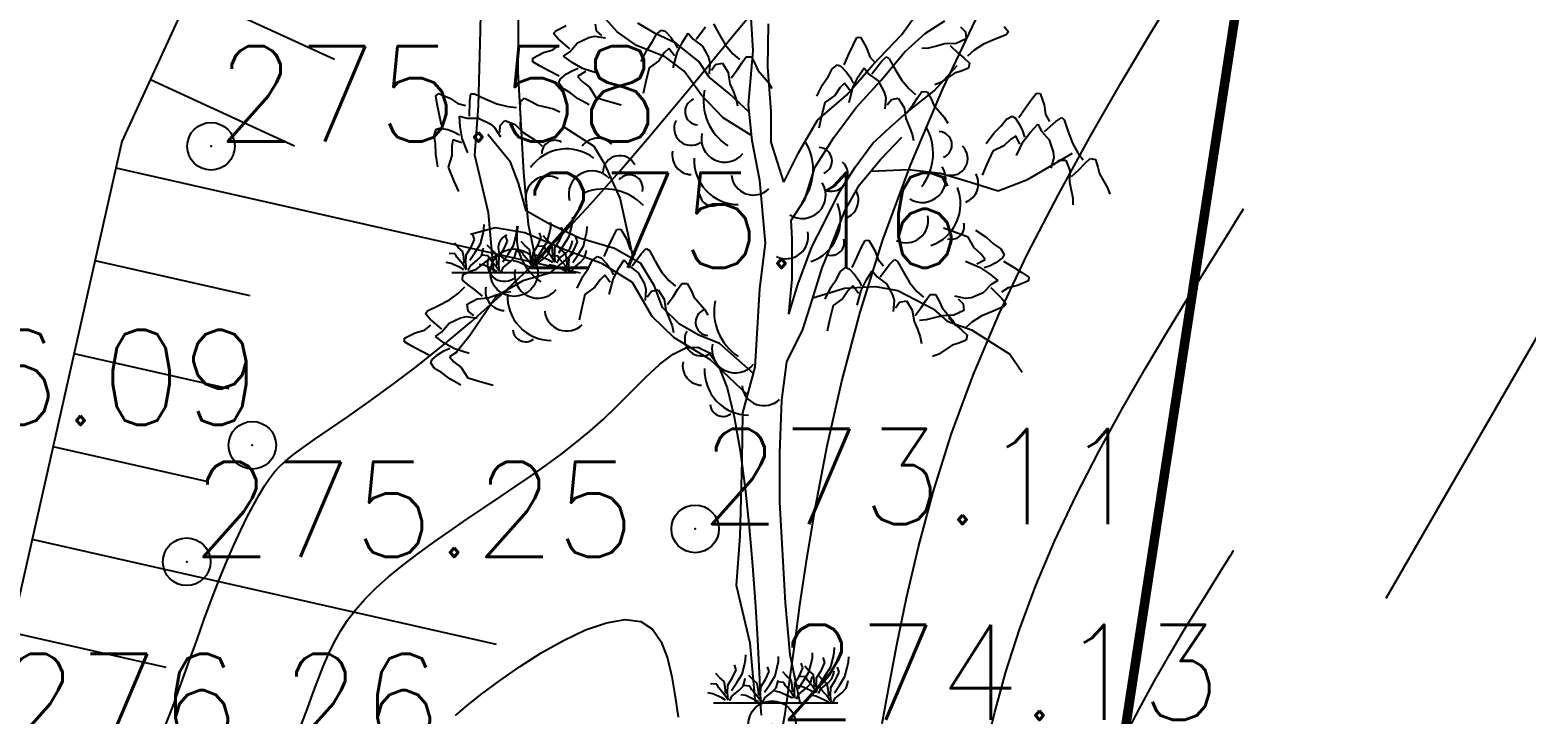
# Model space of a CAD drawing. Header units: millimetres. Extents: x 524954 to 526204, y 9523489 to 9524010.
# Drawn here: x 525322.58 to 525338.3, y 9523772.75 to 9523779.94 of the extents above; entities that cross this region are included whole.
import ezdxf

# ---------------------------------------------------------------- set-up
doc = ezdxf.new("R2010")
doc.units = ezdxf.units.MM
doc.header["$PDMODE"] = 32
doc.header["$PDSIZE"] = 0.5
doc.linetypes.add('ACAD_ISO12W100', pattern=[21, 12, -3, 0, -3, 0, -3])
for name, color, linetype in [('Arbre', 34, 'ACAD_ISO12W100'), ('Bord Fleuve', 4, 'ACAD_ISO12W100'), ('CN_01_00', 3, 'Continuous'), ('CN_02_00', 4, 'Continuous'), ('CN_05_00', 6, 'Continuous'), ('Haut_Talus', 30, 'Continuous'), ('Talus', 2, 'Continuous'), ('TopoAlt', 3, 'Continuous'), ('TOPOJIS', 7, 'Continuous')]:
    doc.layers.add(name, color=color, linetype=linetype)
doc.styles.add('Simplex 1.0', font='Simplex.shx', dxfattribs={"width": 0.99, "height": 1})

# ---------------------------------------------------------------- blocks, each defined once
blk = doc.blocks.new('TCPOINT M')
at = {"color": 0}
blk.add_point((0, 0), dxfattribs=at)
at = {"layer": 'TopoAlt', "style": 'Simplex 1.0', "width": 0.99}
blk.add_attdef('ALT', (0.15, 0.15), '', height=1, dxfattribs=at)
blk = doc.blocks.new('v088')
at = {"linetype": 'Continuous'}
for p, q in [((-0.237, 6.848), (-0.274, 7.463)), ((-1.665, 7.048), (-1.932, 7.347)), ((-1.266, 7.031), (-1.449, 7.14)), ((-0.084, 6.677), (-0.075, 7.131)), ((1.321, 7.017), (1.442, 7.181)), ((1.575, 7.035), (1.778, 7.163)), ((-1.463, 6.903), (-1.665, 7.048)), ((-1.047, 6.93), (-1.266, 7.031)), ((-0.806, 6.736), (-1.047, 6.93)), ((1.023, 6.706), (1.321, 7.017)), ((1.356, 6.837), (1.575, 7.035)), ((-1.162, 6.785), (-1.463, 6.903)), ((-0.96, 6.634), (-1.162, 6.785)), ((-0.287, 6.281), (-0.237, 6.848)), ((1.107, 6.54), (1.356, 6.837)), ((-0.78, 6.382), (-0.96, 6.634)), ((-0.697, 6.571), (-0.806, 6.736)), ((-0.049, 6.211), (-0.084, 6.677)), ((0.743, 6.383), (1.023, 6.706)), ((1.663, 6.427), (1.906, 6.693)), ((-0.488, 6.401), (-0.697, 6.571)), ((0.846, 6.255), (1.107, 6.54)), ((-0.551, 6.145), (-0.78, 6.382)), ((-0.279, 6.204), (-0.488, 6.401)), ((0.438, 6.122), (0.743, 6.383)), ((1.381, 6.204), (1.663, 6.427)), ((-0.254, 5.961), (-0.551, 6.145)), ((-0.248, 5.902), (-0.287, 6.281)), ((-0.049, 5.888), (-0.049, 6.211)), ((0.61, 5.939), (0.846, 6.255)), ((1.198, 6.044), (1.381, 6.204)), ((-1.907, 5.843), (-2.222, 6.048)), ((0.24, 5.776), (0.438, 6.122)), ((1.021, 5.879), (1.198, 6.044)), ((-2.787, 5.681), (-3.023, 5.969)), ((-1.791, 5.652), (-1.907, 5.843)), ((-0.165, 5.487), (-0.248, 5.902)), ((0.085, 5.468), (-0.049, 5.888)), ((0.411, 5.624), (0.61, 5.939)), ((0.834, 5.626), (1.021, 5.879)), ((1.1, 5.706), (1.325, 5.941)), ((-2.701, 5.459), (-2.787, 5.681)), ((0.085, 5.468), (0.24, 5.776)), ((0.881, 5.441), (1.1, 5.706)), ((2.646, 5.496), (3.119, 5.774)), ((-1.635, 5.301), (-1.791, 5.652)), ((0.306, 5.286), (0.411, 5.624)), ((0.671, 5.368), (0.834, 5.626)), ((1.001, 5.586), (1.394, 5.601)), ((1.394, 5.601), (1.731, 5.564)), ((1.731, 5.564), (2, 5.483)), ((-2.621, 5.169), (-2.701, 5.459)), ((-0.107, 4.829), (-0.165, 5.487)), ((0.51, 5.041), (0.671, 5.368)), ((0.731, 5.176), (0.881, 5.441)), ((2, 5.483), (2.338, 5.378)), ((2.338, 5.378), (2.646, 5.496)), ((-1.559, 4.967), (-1.635, 5.301)), ((0.161, 5.071), (0.306, 5.286)), ((-2.4, 5.043), (-2.621, 5.169)), ((-2.061, 4.882), (-2.4, 5.043)), ((0.172, 4.872), (0.161, 5.071)), ((0.379, 4.79), (0.51, 5.041)), ((0.619, 4.888), (0.731, 5.176)), ((-2.946, 4.988), (-3.206, 4.92)), ((-2.634, 4.938), (-2.946, 4.988)), ((-2.233, 4.766), (-2.634, 4.938)), ((-1.692, 4.771), (-2.061, 4.882)), ((-1.492, 4.659), (-1.559, 4.967)), ((0.174, 4.45), (0.172, 4.872)), ((0.489, 4.568), (0.619, 4.888)), ((-2.123, 4.725), (-2.377, 4.514)), ((-1.819, 4.613), (-2.233, 4.766)), ((-1.415, 4.615), (-1.692, 4.771)), ((-0.166, 4.349), (-0.107, 4.829)), ((0.231, 4.395), (0.379, 4.79)), ((-1.504, 4.415), (-1.819, 4.613)), ((-1.273, 4.376), (-1.415, 4.615)), ((0.384, 4.23), (0.489, 4.568)), ((-2.655, 4.434), (-2.931, 4.273)), ((-2.377, 4.514), (-2.655, 4.434)), ((-1.298, 4.058), (-1.504, 4.415)), ((0.138, 4.082), (0.174, 4.45)), ((-2.931, 4.273), (-3.209, 3.863)), ((-1.188, 4.154), (-1.273, 4.376)), ((-0.217, 3.527), (-0.166, 4.349)), ((0.138, 4.082), (0.231, 4.395)), ((0.391, 4.253), (0.724, 4.355)), ((0.724, 4.355), (1.047, 4.375)), ((1.047, 4.375), (1.284, 4.33)), ((1.284, 4.33), (1.655, 4.138)), ((-1.01, 3.977), (-1.188, 4.154)), ((0.285, 3.923), (0.384, 4.23)), ((1.655, 4.138), (1.8, 4.011)), ((-1.069, 3.839), (-1.298, 4.058)), ((-0.808, 3.863), (-1.01, 3.977)), ((1.8, 4.011), (2.057, 3.917)), ((-3.209, 3.863), (-3.367, 3.667)), ((-0.685, 3.605), (-1.069, 3.839)), ((-0.589, 3.774), (-0.808, 3.863)), ((-0.234, 3.461), (-0.589, 3.774)), ((0.118, 3.584), (0.285, 3.923)), ((2.057, 3.917), (2.461, 3.664)), ((2.461, 3.664), (2.589, 3.474)), ((-0.294, 3.234), (-0.685, 3.605)), ((-0.344, 3.046), (-0.217, 3.527)), ((0.064, 3.179), (0.118, 3.584)), ((0.045, 2.625), (0.064, 3.179)), ((-0.352, 2.542), (-0.344, 3.046)), ((-0.373, 1.752), (-0.352, 2.542)), ((0.043, 2.109), (0.045, 2.625)), ((0.102, 1.053), (0.043, 2.109)), ((-0.412, 1.235), (-0.373, 1.752)), ((-0.268, 0.628), (-0.412, 1.235)), ((0.151, 0.506), (0.102, 1.053)), ((-0.213, 0), (-0.268, 0.628)), ((0.256, 0), (0.151, 0.506)), ((-0.654, 0), (0.654, 0))]:
    blk.add_line(p, q, dxfattribs=at)
at = {"color": 3, "linetype": 'Continuous'}
for p, q in [((-2.31, 7.06), (-2.2, 7.113)), ((-1.883, 7.058), (-1.892, 7.13)), ((-0.835, 6.972), (-0.738, 7.1)), ((-0.654, 7.131), (-0.595, 7.025)), ((1.941, 7.1), (1.994, 7.049)), ((2.399, 7.105), (2.445, 7.047)), ((-2.333, 7.03), (-2.31, 7.06)), ((-2.283, 6.974), (-2.333, 7.03)), ((-2.161, 6.87), (-2.283, 6.974)), ((-2.161, 6.839), (-2.083, 6.931)), ((-2.083, 6.931), (-1.963, 6.989)), ((-1.963, 6.989), (-1.902, 7.001)), ((-1.902, 7.001), (-1.788, 6.985)), ((-1.826, 7.011), (-1.883, 7.058)), ((-1.354, 6.857), (-1.293, 6.947)), ((-1.293, 6.947), (-1.253, 7.025)), ((-1.253, 7.025), (-1.198, 7.067)), ((-1.198, 7.067), (-1.16, 7.055)), ((-1.16, 7.055), (-1.101, 6.992)), ((-1.101, 6.992), (-1.063, 6.936)), ((-1.063, 6.936), (-1.032, 6.875)), ((-1.035, 6.828), (-0.978, 6.941)), ((-0.978, 6.941), (-0.918, 7.034)), ((-0.918, 7.034), (-0.866, 6.97)), ((-0.866, 6.97), (-0.77, 6.898)), ((-0.595, 7.025), (-0.526, 6.909)), ((0.813, 6.909), (0.853, 6.987)), ((0.853, 6.987), (0.891, 6.991)), ((0.891, 6.991), (0.955, 6.881)), ((1.775, 6.923), (1.688, 6.899)), ((1.894, 6.927), (1.775, 6.923)), ((1.999, 6.976), (1.894, 6.927)), ((1.994, 7.049), (1.999, 6.976)), ((2.184, 6.918), (2.084, 6.854)), ((2.307, 6.972), (2.184, 6.918)), ((2.42, 7.018), (2.307, 6.972)), ((2.445, 7.047), (2.42, 7.018)), ((-2.551, 6.772), (-2.439, 6.83)), ((-2.55, 6.734), (-2.551, 6.772)), ((-2.439, 6.83), (-2.342, 6.858)), ((-2.342, 6.858), (-2.275, 6.909)), ((-2.228, 6.791), (-2.161, 6.839)), ((-2.138, 6.726), (-2.228, 6.791)), ((-1.413, 6.737), (-1.354, 6.857)), ((-1.172, 6.826), (-1.227, 6.745)), ((-1.122, 6.874), (-1.172, 6.826)), ((-1.064, 6.795), (-1.122, 6.874)), ((-1.076, 6.671), (-1.035, 6.828)), ((-0.77, 6.898), (-0.705, 6.781)), ((-0.705, 6.781), (-0.69, 6.721)), ((-0.526, 6.909), (-0.45, 6.818)), ((-0.45, 6.818), (-0.379, 6.757)), ((-0.357, 6.722), (-0.31, 6.785)), ((-0.31, 6.785), (-0.255, 6.784)), ((-0.255, 6.784), (-0.214, 6.71)), ((0.719, 6.703), (0.768, 6.815)), ((0.768, 6.815), (0.813, 6.909)), ((0.955, 6.881), (0.989, 6.786)), ((0.989, 6.786), (1.044, 6.722)), ((1.108, 6.734), (1.161, 6.787)), ((1.161, 6.787), (1.192, 6.766)), ((1.192, 6.766), (1.252, 6.66)), ((1.604, 6.878), (1.535, 6.874)), ((1.688, 6.899), (1.604, 6.878)), ((1.834, 6.904), (1.912, 6.828)), ((1.912, 6.828), (1.977, 6.774)), ((1.977, 6.774), (2.034, 6.72)), ((2.084, 6.854), (2.014, 6.792)), ((-2.475, 6.689), (-2.55, 6.734)), ((-2.383, 6.639), (-2.475, 6.689)), ((-2.274, 6.584), (-2.383, 6.639)), ((-2.262, 6.55), (-2.196, 6.606)), ((-2.196, 6.606), (-2.138, 6.64)), ((-2.029, 6.662), (-2.138, 6.726)), ((-2.138, 6.64), (-2.076, 6.668)), ((-1.998, 6.632), (-2.08, 6.578)), ((-1.875, 6.613), (-2.029, 6.662)), ((-1.33, 6.67), (-1.367, 6.514)), ((-1.227, 6.745), (-1.33, 6.67)), ((-0.69, 6.721), (-0.699, 6.606)), ((-0.675, 6.646), (-0.632, 6.705)), ((-0.632, 6.705), (-0.56, 6.719)), ((-0.56, 6.719), (-0.498, 6.621)), ((-0.498, 6.621), (-0.48, 6.503)), ((-0.468, 6.564), (-0.402, 6.651)), ((-0.402, 6.651), (-0.357, 6.722)), ((-0.214, 6.71), (-0.186, 6.645)), ((-0.186, 6.645), (-0.075, 6.517)), ((0.554, 6.582), (0.594, 6.66)), ((0.594, 6.66), (0.649, 6.702)), ((0.649, 6.702), (0.686, 6.689)), ((0.686, 6.689), (0.745, 6.626)), ((0.745, 6.626), (0.783, 6.571)), ((0.868, 6.575), (0.929, 6.669)), ((0.929, 6.669), (0.98, 6.604)), ((0.98, 6.604), (1.076, 6.532)), ((1.011, 6.606), (1.108, 6.734)), ((1.252, 6.66), (1.321, 6.544)), ((1.879, 6.614), (1.738, 6.52)), ((1.947, 6.634), (1.879, 6.614)), ((2.026, 6.666), (1.947, 6.634)), ((2.034, 6.72), (2.026, 6.666)), ((-2.277, 6.513), (-2.262, 6.55)), ((-2.238, 6.456), (-2.277, 6.513)), ((-2.163, 6.412), (-2.238, 6.456)), ((-2.08, 6.578), (-2.034, 6.526)), ((-2.034, 6.526), (-1.957, 6.466)), ((-1.957, 6.466), (-1.888, 6.359)), ((-1.367, 6.514), (-1.392, 6.4)), ((-0.48, 6.503), (-0.444, 6.419)), ((-0.075, 6.517), (-0.04, 6.453)), ((0.433, 6.371), (0.493, 6.492)), ((0.493, 6.492), (0.554, 6.582)), ((0.675, 6.46), (0.62, 6.379)), ((0.724, 6.509), (0.675, 6.46)), ((0.782, 6.43), (0.724, 6.509)), ((0.771, 6.306), (0.811, 6.463)), ((0.783, 6.571), (0.814, 6.51)), ((0.811, 6.463), (0.868, 6.575)), ((1.076, 6.532), (1.141, 6.416)), ((1.321, 6.544), (1.397, 6.452)), ((1.397, 6.452), (1.467, 6.391)), ((1.738, 6.52), (1.671, 6.493)), ((-3.568, 6.377), (-3.539, 6.402)), ((-3.555, 6.29), (-3.568, 6.377)), ((-3.535, 6.188), (-3.555, 6.29)), ((-3.539, 6.402), (-3.423, 6.351)), ((-3.423, 6.351), (-3.34, 6.294)), ((-3.34, 6.294), (-3.258, 6.275)), ((-3.216, 6.161), (-3.213, 6.322)), ((-3.213, 6.322), (-3.201, 6.396)), ((-3.201, 6.396), (-3.163, 6.397)), ((-3.163, 6.397), (-3.053, 6.346)), ((-3.053, 6.346), (-2.929, 6.292)), ((-2.929, 6.292), (-2.814, 6.263)), ((-2.683, 6.24), (-2.682, 6.318)), ((-2.682, 6.318), (-2.637, 6.35)), ((-2.637, 6.35), (-2.56, 6.314)), ((-2.56, 6.314), (-2.499, 6.278)), ((-2.076, 6.346), (-2.163, 6.412)), ((-1.959, 6.28), (-2.076, 6.346)), ((-1.888, 6.359), (-1.735, 6.313)), ((-1.735, 6.313), (-1.622, 6.281)), ((-0.444, 6.419), (-0.414, 6.339)), ((-0.414, 6.339), (-0.401, 6.271)), ((0.516, 6.305), (0.479, 6.149)), ((0.62, 6.379), (0.516, 6.305)), ((1.141, 6.416), (1.157, 6.356)), ((1.157, 6.356), (1.147, 6.241)), ((1.171, 6.28), (1.215, 6.339)), ((1.215, 6.339), (1.286, 6.353)), ((1.286, 6.353), (1.348, 6.255)), ((1.444, 6.285), (1.489, 6.356)), ((1.489, 6.356), (1.536, 6.42)), ((1.536, 6.42), (1.591, 6.419)), ((1.591, 6.419), (1.633, 6.344)), ((1.633, 6.344), (1.661, 6.279)), ((2.623, 6.25), (2.685, 6.334)), ((2.685, 6.334), (2.739, 6.404)), ((2.739, 6.404), (2.777, 6.4)), ((2.777, 6.4), (2.82, 6.28)), ((-3.51, 6.069), (-3.535, 6.188)), ((-3.32, 6.164), (-3.24, 6.142)), ((-3.314, 6.053), (-3.32, 6.164)), ((-3.24, 6.142), (-3.121, 6.14)), ((-3.121, 6.14), (-2.999, 6.083)), ((-2.814, 6.263), (-2.721, 6.255)), ((-2.677, 6.155), (-2.683, 6.24)), ((-2.68, 6.046), (-2.677, 6.155)), ((-2.499, 6.278), (-2.334, 6.239)), ((-2.334, 6.239), (-2.268, 6.208)), ((0.479, 6.149), (0.454, 6.035)), ((1.348, 6.255), (1.367, 6.137)), ((1.367, 6.137), (1.402, 6.054)), ((1.378, 6.198), (1.444, 6.285)), ((1.661, 6.279), (1.771, 6.151)), ((1.771, 6.151), (1.807, 6.088)), ((2.37, 6.061), (2.423, 6.13)), ((2.423, 6.13), (2.485, 6.161)), ((2.485, 6.161), (2.52, 6.142)), ((2.52, 6.142), (2.566, 6.069)), ((2.554, 6.15), (2.623, 6.25)), ((2.82, 6.28), (2.835, 6.18)), ((2.835, 6.18), (2.877, 6.107)), ((2.943, 6.107), (3.004, 6.15)), ((3.004, 6.15), (3.031, 6.123)), ((-3.586, 5.96), (-3.566, 6.026)), ((-3.566, 6.026), (-3.528, 6.038)), ((-3.528, 6.038), (-3.444, 6.022)), ((-3.444, 6.022), (-3.38, 5.999)), ((-3.38, 5.999), (-3.32, 5.968)), ((-3.294, 5.928), (-3.314, 6.053)), ((-2.999, 6.083), (-2.952, 6.044)), ((-2.952, 6.044), (-2.892, 5.945)), ((-2.896, 5.991), (-2.895, 6.065)), ((-2.895, 6.065), (-2.845, 6.118)), ((-2.845, 6.118), (-2.738, 6.075)), ((-2.738, 6.075), (-2.654, 5.99)), ((-2.654, 5.99), (-2.576, 5.943)), ((1.402, 6.054), (1.433, 5.974)), ((1.433, 5.974), (1.446, 5.906)), ((2.212, 5.877), (2.293, 5.984)), ((2.293, 5.984), (2.37, 6.061)), ((2.566, 6.069), (2.593, 6.007)), ((2.593, 6.007), (2.612, 5.942)), ((2.6, 5.896), (2.677, 5.996)), ((2.677, 5.996), (2.754, 6.077)), ((2.754, 6.077), (2.793, 6.004)), ((2.793, 6.004), (2.873, 5.915)), ((2.823, 6), (2.943, 6.107)), ((3.031, 6.123), (3.07, 6.007)), ((3.07, 6.007), (3.116, 5.88)), ((-3.573, 5.874), (-3.586, 5.96)), ((-3.57, 5.765), (-3.573, 5.874)), ((-3.392, 5.914), (-3.403, 5.846)), ((-3.403, 5.846), (-3.4, 5.748)), ((-3.298, 5.884), (-3.392, 5.914)), ((-3.235, 5.777), (-3.294, 5.928)), ((-2.576, 5.943), (-2.504, 5.896)), ((-2.504, 5.896), (-2.454, 5.849)), ((2.396, 5.85), (2.281, 5.796)), ((2.466, 5.919), (2.396, 5.85)), ((2.523, 5.957), (2.466, 5.919)), ((2.566, 5.869), (2.523, 5.957)), ((2.531, 5.75), (2.6, 5.896)), ((2.873, 5.915), (2.916, 5.788)), ((3.116, 5.88), (3.173, 5.777)), ((-3.547, 5.632), (-3.57, 5.765)), ((-3.4, 5.748), (-3.44, 5.627)), ((2.281, 5.796), (2.216, 5.65)), ((2.92, 5.727), (2.889, 5.615)), ((2.916, 5.788), (2.92, 5.727)), ((2.92, 5.65), (2.973, 5.7)), ((2.973, 5.7), (3.047, 5.7)), ((3.047, 5.7), (3.089, 5.592)), ((3.173, 5.777), (3.231, 5.703)), ((3.189, 5.603), (3.247, 5.665)), ((3.247, 5.665), (3.304, 5.719)), ((3.304, 5.719), (3.358, 5.707)), ((3.358, 5.707), (3.385, 5.627)), ((-3.44, 5.627), (-3.379, 5.479)), ((2.216, 5.65), (2.169, 5.542)), ((3.089, 5.592), (3.085, 5.473)), ((3.108, 5.53), (3.189, 5.603)), ((3.385, 5.627), (3.4, 5.557)), ((3.4, 5.557), (3.485, 5.411)), ((-3.379, 5.479), (-3.332, 5.372)), ((3.085, 5.473), (3.104, 5.384)), ((3.104, 5.384), (3.12, 5.3)), ((3.485, 5.411), (3.508, 5.342)), ((3.12, 5.3), (3.12, 5.23)), ((-1.751, 4.8), (-1.707, 4.895)), ((-1.707, 4.895), (-1.667, 4.973)), ((-1.667, 4.973), (-1.628, 4.976)), ((-1.628, 4.976), (-1.564, 4.867)), ((1.872, 4.946), (1.762, 4.985)), ((2.022, 4.89), (1.872, 4.946)), ((2.083, 4.778), (2.022, 4.89)), ((2.099, 4.964), (2.211, 4.89)), ((2.211, 4.89), (2.293, 4.818)), ((-1.801, 4.689), (-1.751, 4.8)), ((-1.564, 4.867), (-1.531, 4.771)), ((-1.531, 4.771), (-1.475, 4.707)), ((-1.508, 4.592), (-1.411, 4.72)), ((-1.411, 4.72), (-1.359, 4.773)), ((-1.359, 4.773), (-1.327, 4.751)), ((-1.327, 4.751), (-1.268, 4.645)), ((0.855, 4.685), (0.899, 4.779)), ((0.899, 4.779), (0.939, 4.857)), ((0.939, 4.857), (0.978, 4.861)), ((0.978, 4.861), (1.042, 4.751)), ((1.042, 4.751), (1.075, 4.656)), ((2.157, 4.714), (2.083, 4.778)), ((2.293, 4.818), (2.365, 4.769)), ((2.365, 4.769), (2.4, 4.71)), ((-3.143, 4.557), (-3.01, 4.66)), ((-3.01, 4.66), (-2.944, 4.692)), ((-2.027, 4.477), (-1.966, 4.567)), ((-1.966, 4.567), (-1.926, 4.645)), ((-1.926, 4.645), (-1.871, 4.687)), ((-1.871, 4.687), (-1.833, 4.675)), ((-1.833, 4.675), (-1.774, 4.612)), ((-1.774, 4.612), (-1.736, 4.556)), ((-1.708, 4.448), (-1.651, 4.561)), ((-1.651, 4.561), (-1.591, 4.654)), ((-1.591, 4.654), (-1.539, 4.59)), ((-1.539, 4.59), (-1.443, 4.518)), ((-1.268, 4.645), (-1.199, 4.529)), ((0.68, 4.53), (0.735, 4.572)), ((0.735, 4.572), (0.773, 4.559)), ((0.773, 4.559), (0.832, 4.496)), ((0.805, 4.573), (0.855, 4.685)), ((1.075, 4.656), (1.131, 4.592)), ((1.098, 4.476), (1.195, 4.604)), ((1.195, 4.604), (1.247, 4.657)), ((1.247, 4.657), (1.279, 4.636)), ((1.279, 4.636), (1.338, 4.53)), ((1.992, 4.638), (2.142, 4.578)), ((2.113, 4.611), (2.199, 4.658)), ((2.142, 4.578), (2.247, 4.507)), ((2.199, 4.658), (2.157, 4.714)), ((2.253, 4.592), (2.189, 4.569)), ((2.313, 4.623), (2.253, 4.592)), ((2.383, 4.674), (2.313, 4.623)), ((2.4, 4.71), (2.383, 4.674)), ((2.393, 4.64), (2.497, 4.577)), ((2.497, 4.577), (2.585, 4.521)), ((-3.291, 4.441), (-3.287, 4.496)), ((-3.23, 4.39), (-3.291, 4.441)), ((-3.287, 4.496), (-3.21, 4.533)), ((-3.21, 4.533), (-3.143, 4.557)), ((-2.086, 4.357), (-2.027, 4.477)), ((-1.845, 4.445), (-1.9, 4.365)), ((-1.795, 4.494), (-1.845, 4.445)), ((-1.737, 4.415), (-1.795, 4.494)), ((-1.749, 4.291), (-1.708, 4.448)), ((-1.736, 4.556), (-1.705, 4.495)), ((-1.443, 4.518), (-1.378, 4.401)), ((-1.378, 4.401), (-1.363, 4.341)), ((-1.199, 4.529), (-1.123, 4.438)), ((-1.123, 4.438), (-1.052, 4.377)), ((-1.03, 4.342), (-0.984, 4.405)), ((-0.984, 4.405), (-0.928, 4.404)), ((-0.928, 4.404), (-0.887, 4.33)), ((0.579, 4.362), (0.64, 4.452)), ((0.64, 4.452), (0.68, 4.53)), ((0.832, 4.496), (0.87, 4.441)), ((0.87, 4.441), (0.901, 4.38)), ((0.898, 4.333), (0.955, 4.445)), ((0.955, 4.445), (1.015, 4.539)), ((1.015, 4.539), (1.067, 4.474)), ((1.067, 4.474), (1.163, 4.402)), ((1.163, 4.402), (1.228, 4.286)), ((1.338, 4.53), (1.407, 4.414)), ((1.407, 4.414), (1.483, 4.322)), ((2.247, 4.507), (2.332, 4.436)), ((2.332, 4.436), (2.262, 4.393)), ((2.656, 4.433), (2.54, 4.383)), ((2.585, 4.521), (2.658, 4.472)), ((2.658, 4.472), (2.656, 4.433)), ((-3.427, 4.233), (-3.331, 4.304)), ((-3.331, 4.304), (-3.266, 4.37)), ((-3.239, 4.188), (-3.137, 4.244)), ((-3.162, 4.341), (-3.23, 4.39)), ((-3.079, 4.271), (-3.162, 4.341)), ((-3.137, 4.244), (-3.019, 4.255)), ((-3.019, 4.255), (-2.933, 4.286)), ((-2.933, 4.286), (-2.851, 4.312)), ((-2.851, 4.312), (-2.783, 4.321)), ((-2.003, 4.29), (-2.04, 4.134)), ((-1.9, 4.365), (-2.003, 4.29)), ((-1.363, 4.341), (-1.372, 4.226)), ((-1.349, 4.266), (-1.305, 4.325)), ((-1.305, 4.325), (-1.233, 4.338)), ((-1.233, 4.338), (-1.171, 4.241)), ((-1.141, 4.184), (-1.075, 4.271)), ((-1.075, 4.271), (-1.03, 4.342)), ((-0.887, 4.33), (-0.859, 4.265)), ((-0.859, 4.265), (-0.748, 4.137)), ((0.52, 4.241), (0.579, 4.362)), ((0.706, 4.249), (0.603, 4.175)), ((0.761, 4.33), (0.706, 4.249)), ((0.811, 4.379), (0.761, 4.33)), ((0.869, 4.3), (0.811, 4.379)), ((0.857, 4.176), (0.898, 4.333)), ((1.228, 4.286), (1.243, 4.226)), ((1.483, 4.322), (1.554, 4.261)), ((1.576, 4.226), (1.623, 4.29)), ((1.623, 4.29), (1.678, 4.289)), ((1.678, 4.289), (1.719, 4.214)), ((1.994, 4.248), (1.88, 4.272)), ((1.917, 4.244), (1.97, 4.193)), ((2.055, 4.256), (1.994, 4.248)), ((2.179, 4.306), (2.055, 4.256)), ((2.262, 4.393), (2.179, 4.306)), ((2.26, 4.362), (2.375, 4.249)), ((2.441, 4.361), (2.371, 4.315)), ((2.375, 4.249), (2.421, 4.191)), ((2.54, 4.383), (2.441, 4.361)), ((-3.679, 4.087), (-3.656, 4.117)), ((-3.629, 4.032), (-3.679, 4.087)), ((-3.656, 4.117), (-3.547, 4.171)), ((-3.547, 4.171), (-3.427, 4.233)), ((-3.229, 4.115), (-3.239, 4.188)), ((-3.172, 4.068), (-3.229, 4.115)), ((-2.04, 4.134), (-2.065, 4.02)), ((-1.171, 4.241), (-1.153, 4.123)), ((-1.153, 4.123), (-1.118, 4.039)), ((-0.748, 4.137), (-0.713, 4.073)), ((0.603, 4.175), (0.566, 4.019)), ((1.243, 4.226), (1.234, 4.11)), ((1.258, 4.15), (1.301, 4.209)), ((1.301, 4.209), (1.373, 4.223)), ((1.373, 4.223), (1.435, 4.125)), ((1.435, 4.125), (1.453, 4.007)), ((1.465, 4.068), (1.531, 4.155)), ((1.531, 4.155), (1.576, 4.226)), ((1.719, 4.214), (1.747, 4.149)), ((1.747, 4.149), (1.858, 4.021)), ((1.975, 4.12), (1.87, 4.071)), ((1.97, 4.193), (1.975, 4.12)), ((2.283, 4.116), (2.16, 4.062)), ((2.396, 4.162), (2.283, 4.116)), ((2.421, 4.191), (2.396, 4.162)), ((-3.688, 3.915), (-3.621, 3.967)), ((-3.507, 3.927), (-3.629, 4.032)), ((-3.507, 3.896), (-3.43, 3.988)), ((-3.43, 3.988), (-3.309, 4.046)), ((-3.309, 4.046), (-3.249, 4.058)), ((-3.249, 4.058), (-3.134, 4.042)), ((-1.118, 4.039), (-1.087, 3.959)), ((-1.087, 3.959), (-1.074, 3.891)), ((0.566, 4.019), (0.541, 3.904)), ((1.453, 4.007), (1.488, 3.924)), ((1.58, 4.022), (1.511, 4.017)), ((1.664, 4.043), (1.58, 4.022)), ((1.751, 4.067), (1.664, 4.043)), ((1.87, 4.071), (1.751, 4.067)), ((1.81, 4.048), (1.888, 3.972)), ((1.858, 4.021), (1.893, 3.958)), ((1.888, 3.972), (1.953, 3.918)), ((2.059, 3.998), (1.99, 3.936)), ((2.16, 4.062), (2.059, 3.998)), ((-3.898, 3.83), (-3.785, 3.887)), ((-3.897, 3.791), (-3.898, 3.83)), ((-3.821, 3.747), (-3.897, 3.791)), ((-3.785, 3.887), (-3.688, 3.915)), ((-3.574, 3.849), (-3.507, 3.896)), ((-3.484, 3.783), (-3.574, 3.849)), ((-3.375, 3.72), (-3.484, 3.783)), ((1.488, 3.924), (1.519, 3.844)), ((1.519, 3.844), (1.532, 3.776)), ((1.923, 3.778), (1.855, 3.758)), ((2.002, 3.81), (1.923, 3.778)), ((1.953, 3.918), (2.01, 3.864)), ((2.01, 3.864), (2.002, 3.81)), ((-3.729, 3.697), (-3.821, 3.747)), ((-3.621, 3.641), (-3.729, 3.697)), ((-3.609, 3.608), (-3.542, 3.663)), ((-3.542, 3.663), (-3.485, 3.698)), ((-3.485, 3.698), (-3.422, 3.725)), ((-3.344, 3.689), (-3.426, 3.635)), ((-3.426, 3.635), (-3.38, 3.583)), ((-3.221, 3.67), (-3.375, 3.72)), ((1.714, 3.664), (1.647, 3.637)), ((1.855, 3.758), (1.714, 3.664)), ((-3.623, 3.571), (-3.609, 3.608)), ((-3.585, 3.514), (-3.623, 3.571)), ((-3.509, 3.469), (-3.585, 3.514)), ((-3.423, 3.403), (-3.509, 3.469)), ((-3.38, 3.583), (-3.303, 3.524)), ((-3.303, 3.524), (-3.234, 3.416)), ((-3.306, 3.337), (-3.423, 3.403)), ((-3.234, 3.416), (-3.081, 3.37)), ((-3.081, 3.37), (-2.968, 3.339)), ((-0.317, 0.454), (-0.315, 0.507)), ((0.029, 0.435), (0.031, 0.488)), ((0.373, 0.416), (0.385, 0.474)), ((0.385, 0.474), (0.387, 0.526)), ((0.517, 0.426), (0.5, 0.476)), ((0.579, 0.38), (0.603, 0.474)), ((0.603, 0.474), (0.615, 0.531)), ((0.615, 0.531), (0.618, 0.584)), ((0.765, 0.43), (0.767, 0.483)), ((-0.452, 0.267), (-0.416, 0.349)), ((-0.416, 0.349), (-0.433, 0.399)), ((-0.353, 0.303), (-0.329, 0.397)), ((-0.329, 0.397), (-0.317, 0.454)), ((-0.106, 0.248), (-0.07, 0.329)), ((-0.07, 0.329), (-0.087, 0.38)), ((-0.007, 0.284), (0.017, 0.377)), ((0.017, 0.377), (0.029, 0.435)), ((0.115, 0.284), (0.075, 0.327)), ((0.25, 0.286), (0.286, 0.368)), ((0.286, 0.368), (0.269, 0.418)), ((0.293, 0.233), (0.349, 0.322)), ((0.346, 0.341), (0.305, 0.385)), ((0.392, 0.301), (0.346, 0.341)), ((0.349, 0.322), (0.373, 0.416)), ((0.43, 0.264), (0.481, 0.344)), ((0.481, 0.344), (0.517, 0.426)), ((0.524, 0.291), (0.579, 0.38)), ((0.606, 0.303), (0.613, 0.337)), ((0.63, 0.243), (0.666, 0.325)), ((0.666, 0.325), (0.649, 0.375)), ((0.728, 0.279), (0.752, 0.373)), ((0.752, 0.373), (0.765, 0.43)), ((-0.618, 0.197), (-0.683, 0.202)), ((-0.587, 0.264), (-0.627, 0.308)), ((-0.596, 0.159), (-0.618, 0.197)), ((-0.536, 0.087), (-0.596, 0.159)), ((-0.541, 0.224), (-0.587, 0.264)), ((-0.529, 0.166), (-0.541, 0.224)), ((-0.524, 0.099), (-0.529, 0.166)), ((-0.505, 0.106), (-0.502, 0.188)), ((-0.502, 0.188), (-0.452, 0.267)), ((-0.464, 0.132), (-0.409, 0.214)), ((-0.409, 0.214), (-0.353, 0.303)), ((-0.387, 0.132), (-0.341, 0.178)), ((-0.341, 0.178), (-0.327, 0.226)), ((-0.272, 0.178), (-0.337, 0.183)), ((-0.327, 0.226), (-0.32, 0.26)), ((-0.24, 0.245), (-0.281, 0.288)), ((-0.25, 0.139), (-0.272, 0.178)), ((-0.195, 0.204), (-0.24, 0.245)), ((-0.183, 0.147), (-0.195, 0.204)), ((-0.159, 0.087), (-0.156, 0.168)), ((-0.156, 0.168), (-0.106, 0.248)), ((-0.118, 0.113), (-0.063, 0.195)), ((-0.063, 0.195), (-0.007, 0.284)), ((-0.041, 0.113), (0.005, 0.159)), ((0.005, 0.159), (0.019, 0.207)), ((0.019, 0.207), (0.026, 0.24)), ((0.084, 0.216), (0.019, 0.221)), ((0.106, 0.178), (0.084, 0.216)), ((0.166, 0.106), (0.106, 0.178)), ((0.161, 0.243), (0.115, 0.284)), ((0.173, 0.185), (0.161, 0.243)), ((0.178, 0.118), (0.173, 0.185)), ((0.197, 0.125), (0.2, 0.207)), ((0.2, 0.207), (0.25, 0.286)), ((0.272, 0.173), (0.221, 0.183)), ((0.238, 0.151), (0.293, 0.233)), ((0.315, 0.274), (0.25, 0.279)), ((0.365, 0.13), (0.272, 0.173)), ((0.337, 0.236), (0.315, 0.274)), ((0.315, 0.151), (0.361, 0.197)), ((0.397, 0.163), (0.337, 0.236)), ((0.361, 0.197), (0.375, 0.245)), ((0.375, 0.245), (0.382, 0.279)), ((0.404, 0.243), (0.392, 0.301)), ((0.433, 0.108), (0.397, 0.163)), ((0.464, 0.173), (0.399, 0.178)), ((0.409, 0.175), (0.404, 0.243)), ((0.428, 0.183), (0.43, 0.264)), ((0.433, 0.113), (0.428, 0.183)), ((0.495, 0.24), (0.454, 0.284)), ((0.486, 0.135), (0.464, 0.173)), ((0.469, 0.209), (0.524, 0.291)), ((0.474, 0.149), (0.546, 0.209)), ((0.541, 0.2), (0.495, 0.24)), ((0.553, 0.142), (0.541, 0.2)), ((0.546, 0.209), (0.591, 0.255)), ((0.577, 0.082), (0.579, 0.163)), ((0.579, 0.163), (0.63, 0.243)), ((0.591, 0.255), (0.606, 0.303)), ((0.618, 0.108), (0.673, 0.19)), ((0.673, 0.19), (0.728, 0.279)), ((0.74, 0.154), (0.755, 0.202)), ((0.755, 0.202), (0.762, 0.236)), ((-0.661, 0.096), (-0.712, 0.106)), ((-0.567, 0.053), (-0.661, 0.096)), ((-0.527, 0.031), (-0.567, 0.053)), ((-0.5, 0.031), (-0.536, 0.087)), ((-0.5, 0.036), (-0.505, 0.106)), ((-0.483, 0.022), (-0.459, 0.072)), ((-0.459, 0.072), (-0.387, 0.132)), ((-0.315, 0.077), (-0.365, 0.087)), ((-0.221, 0.034), (-0.315, 0.077)), ((-0.19, 0.067), (-0.25, 0.139)), ((-0.18, 0.012), (-0.221, 0.034)), ((-0.154, 0.012), (-0.19, 0.067)), ((-0.178, 0.079), (-0.183, 0.147)), ((-0.154, 0.017), (-0.159, 0.087)), ((-0.137, 0.002), (-0.113, 0.053)), ((-0.113, 0.053), (-0.041, 0.113)), ((0.041, 0.115), (-0.01, 0.125)), ((0.135, 0.072), (0.041, 0.115)), ((0.175, 0.05), (0.135, 0.072)), ((0.202, 0.05), (0.166, 0.106)), ((0.202, 0.055), (0.197, 0.125)), ((0.219, 0.041), (0.243, 0.091)), ((0.243, 0.091), (0.315, 0.151)), ((0.406, 0.108), (0.365, 0.13)), ((0.421, 0.072), (0.37, 0.082)), ((0.514, 0.029), (0.421, 0.072)), ((0.45, 0.099), (0.474, 0.149)), ((0.546, 0.063), (0.486, 0.135)), ((0.555, 0.007), (0.514, 0.029)), ((0.582, 0.007), (0.546, 0.063)), ((0.558, 0.075), (0.553, 0.142)), ((0.582, 0.012), (0.577, 0.082)), ((0.599, -0.002), (0.623, 0.048)), ((0.623, 0.048), (0.695, 0.108)), ((0.695, 0.108), (0.74, 0.154))]:
    blk.add_line(p, q, dxfattribs=at)
for centre, major_axis, start_param, end_param in [((-0.812, 6.21), (-0.099, 0.099), -0.421529, 2.292047), ((-0.193, 6.324), (-0.4, 0.4), 0.587708, 1.773422), ((-0.89, 6.033), (0.125, 0.125), 1.864761, 4.52862), ((-0.535, 5.925), (0.174, 0.174), 2.133893, 4.816631), ((1.088, 5.771), (-0.4, 0.4), 3.265538, 4.451253), ((1.711, 5.861), (0.099, 0.099), 4.31771, 7.031286), ((-2.195, 5.352), (0.33, 0.33), 0.12682, 1.733702), ((-2.32, 5.773), (0.0964, 0.0964), 0.254619, 2.377018), ((-1.869, 5.725), (0.145, 0.145), 6.263619, 7.998733), ((-0.172, 5.602), (0.4, 0.4), 4.836335, 6.022049), ((0.452, 5.692), (0.099, 0.099), 4.31771, 7.031286), ((1.841, 5.718), (-0.125, 0.125), 2.081137, 4.744996), ((-1.637, 5.571), (-0.125, 0.125), 4.396235, 7.060094), ((-0.882, 5.754), (-0.145, 0.145), 0.590553, 2.325666), ((-0.39, 5.7), (0.33, 0.33), 2.307735, 3.914618), ((0.582, 5.55), (0.125, 0.125), 3.651933, 6.315792), ((-2.395, 5.301), (-0.164, 0.164), -1.288499, 0.949924), ((-1.928, 5.343), (0.174, 0.174), 6.236163, 8.918901), ((-1.536, 5.406), (0.099, 0.099), 5.251538, 7.965114), ((-0.234, 5.566), (-0.164, 0.164), 0.892416, 3.130839), ((1.54, 5.502), (0.174, 0.174), 3.363922, 6.046661), ((1.924, 5.452), (-0.145, 0.145), 2.713295, 4.448408), ((-1.797, 4.833), (0.4, 0.4), 6.260774, 7.446489), ((-0.663, 5.357), (0.0964, 0.0964), 2.435534, 4.557933), ((0.28, 5.334), (0.174, 0.174), 3.363922, 6.046661), ((0.664, 5.283), (-0.145, 0.145), 2.713295, 4.448408), ((1.475, 5.243), (0.33, 0.33), 4.265936, 5.872819), ((0.215, 5.075), (-0.33, 0.33), 2.69514, 4.302022), ((1.37, 5.065), (-0.164, 0.164), 1.908121, 4.146545), ((1.844, 5.006), (-0.0964, 0.0964), 2.051824, 4.174223), ((-2.774, 4.781), (-0.099, 0.099), -0.421529, 2.292047), ((-2.155, 4.896), (-0.4, 0.4), 0.587708, 1.773422), ((0.11, 4.897), (-0.164, 0.164), 1.908121, 4.146545), ((0.584, 4.837), (0.0964, 0.0964), 3.62262, 5.745019), ((-2.851, 4.605), (-0.125, 0.125), 0.293965, 2.957824), ((-2.497, 4.497), (0.174, 0.174), 2.133893, 4.816631), ((-2.844, 4.326), (-0.145, 0.145), 0.590553, 2.325666), ((-2.352, 4.272), (0.33, 0.33), 2.307735, 3.914618), ((-2.195, 4.138), (0.164, 0.164), 2.463212, 4.701636), ((-0.702, 3.998), (0.099, 0.099), 1.149268, 3.862844), ((-0.082, 4.112), (0.4, 0.4), 2.158504, 3.344219), ((-2.625, 3.929), (0.0964, 0.0964), 2.435534, 4.557933), ((-0.779, 3.821), (0.125, 0.125), 1.864761, 4.52862), ((-0.424, 3.713), (0.174, 0.174), 2.133893, 4.816631), ((-0.772, 3.542), (-0.145, 0.145), 0.590553, 2.325666), ((-0.28, 3.489), (0.33, 0.33), 2.307735, 3.914618), ((-0.123, 3.354), (0.164, 0.164), 2.463212, 4.701636), ((-0.553, 3.145), (0.0964, 0.0964), 2.435534, 4.557933)]:
    blk.add_ellipse(centre, major_axis=major_axis, ratio=1, start_param=start_param, end_param=end_param, dxfattribs=at)

msp = doc.modelspace()

# ---------------------------------------------------------------- hatches: boundary and pattern name
at = {"layer": 'Bord Fleuve', "ltscale": 0.5}
h = msp.add_hatch(dxfattribs=at)
h.set_pattern_fill('ANSI33', color=135, scale=2, angle=15, style=0)
edge = h.paths.add_edge_path()
edge.add_line((525439.351, 9523820.38), (525429.428, 9523796.02))
edge.add_line((525429.428, 9523796.02), (525428.884, 9523788.101))
edge.add_line((525428.884, 9523788.101), (525428.353, 9523783.613))
edge.add_line((525428.353, 9523783.613), (525432.345, 9523771.044))
edge.add_line((525432.345, 9523771.044), (525425.155, 9523761.396))
edge.add_line((525425.155, 9523761.396), (525425.603, 9523757.857))
edge.add_line((525425.603, 9523757.857), (525425.392, 9523752.767))
edge.add_line((525425.392, 9523752.767), (525425.531, 9523737.269))
edge.add_line((525425.531, 9523737.269), (525420.173, 9523734.242))
edge.add_line((525420.173, 9523734.242), (525409.231, 9523730.837))
edge.add_line((525409.231, 9523730.837), (525403.15, 9523725.262))
edge.add_line((525403.15, 9523725.262), (525399.312, 9523719.279))
edge.add_line((525399.312, 9523719.279), (525398.471, 9523717.204))
edge.add_line((525398.471, 9523717.204), (525387.323, 9523716.767))
edge.add_line((525387.323, 9523716.767), (525379.743, 9523715.417))
edge.add_line((525439.351, 9523820.38), (525412.029, 9523831.392))
edge.add_line((525412.029, 9523831.392), (525397.674, 9523844.829))
edge.add_line((525397.674, 9523844.829), (525370.042, 9523852.892))
edge.add_line((525370.042, 9523852.892), (525354.138, 9523871.224))
edge.add_line((525335.046, 9523740.934), (525335.464, 9523745.788))
edge.add_line((525335.464, 9523745.788), (525334.824, 9523749.483))
edge.add_line((525334.824, 9523749.483), (525332.978, 9523755.879))
edge.add_line((525332.978, 9523755.879), (525332.09, 9523761.937))
edge.add_line((525332.09, 9523761.937), (525333.482, 9523768.659))
edge.add_line((525333.482, 9523768.659), (525335.755, 9523783.426))
edge.add_line((525335.755, 9523783.426), (525345.567, 9523814.167))
edge.add_line((525345.567, 9523814.167), (525355.202, 9523841.723))
edge.add_line((525355.202, 9523841.723), (525358.159, 9523858.254))
edge.add_line((525358.159, 9523858.254), (525357.891, 9523860.435))
edge.add_line((525357.891, 9523860.435), (525354.138, 9523871.224))
edge.add_line((525335.072, 9523740.932), (525368.644, 9523722.072))
edge.add_line((525368.644, 9523722.072), (525369.749, 9523720.981))
edge.add_line((525369.749, 9523720.981), (525379.743, 9523715.417))

# ---------------------------------------------------------------- linework, layer by layer
at = {"layer": 'Bord Fleuve', "ltscale": 0.35, "const_width": 0.1, "flags": 128}
msp.add_lwpolyline([(525335.046, 9523740.934), (525335.464, 9523745.788), (525334.824, 9523749.483), (525332.978, 9523755.879), (525332.09, 9523761.937), (525333.482, 9523768.659), (525335.755, 9523783.426), (525345.567, 9523814.167), (525355.202, 9523841.723), (525358.159, 9523858.254), (525357.891, 9523860.435), (525354.138, 9523871.224)], dxfattribs=at)
at = {"layer": 'CN_01_00', "flags": 128}
for points, elevation in [([(525331.536, 9523772.654), (525331.604, 9523773.036), (525331.687, 9523773.479), (525331.789, 9523773.972), (525331.915, 9523774.51), (525332.07, 9523775.084), (525332.26, 9523775.687), (525332.489, 9523776.31), (525332.76, 9523776.947), (525333.062, 9523777.584), (525333.385, 9523778.21), (525333.715, 9523778.812), (525334.04, 9523779.379), (525334.349, 9523779.896), (525334.629, 9523780.353), (525334.867, 9523780.737), (525335.056, 9523781.038), (525335.197, 9523781.265), (525335.298, 9523781.427), (525335.366, 9523781.536), (525335.407, 9523781.602), (525335.429, 9523781.636), (525335.436, 9523781.649), (525335.438, 9523781.65)], 273), ([(525334.08, 9523772.511), (525334.236, 9523772.812), (525334.395, 9523773.103), (525334.552, 9523773.375), (525334.7, 9523773.625), (525334.835, 9523773.845), (525334.95, 9523774.03), (525335.041, 9523774.175), (525335.109, 9523774.284), (525335.158, 9523774.363), (525335.19, 9523774.415), (525335.21, 9523774.447), (525335.221, 9523774.463), (525335.224, 9523774.469), (525335.225, 9523774.47)], 271), ([(525327.053, 9523772.736), (525327.175, 9523772.842), (525327.328, 9523772.964), (525327.514, 9523773.103), (525327.726, 9523773.249), (525327.954, 9523773.394), (525328.189, 9523773.526), (525328.42, 9523773.636), (525328.638, 9523773.712), (525328.834, 9523773.746), (525328.998, 9523773.725), (525329.123, 9523773.645), (525329.214, 9523773.512), (525329.278, 9523773.341), (525329.324, 9523773.144), (525329.359, 9523772.932), (525329.392, 9523772.719)], 273)]:
    msp.add_lwpolyline(points, dxfattribs=dict(at, elevation=elevation))
at = {"layer": 'CN_02_00', "flags": 128}
for points, elevation in [([(525330.495, 9523772.644), (525330.514, 9523772.758), (525330.539, 9523772.929), (525330.573, 9523773.169), (525330.616, 9523773.488), (525330.671, 9523773.895), (525330.742, 9523774.384), (525330.836, 9523774.945), (525330.957, 9523775.57), (525331.111, 9523776.249), (525331.305, 9523776.972), (525331.543, 9523777.732), (525331.832, 9523778.517), (525332.172, 9523779.318), (525332.553, 9523780.121)], 274), ([(525332.62, 9523772.375), (525332.718, 9523772.771), (525332.835, 9523773.195), (525332.977, 9523773.641), (525333.147, 9523774.104), (525333.347, 9523774.575), (525333.571, 9523775.047), (525333.81, 9523775.511), (525334.055, 9523775.957), (525334.296, 9523776.377), (525334.525, 9523776.761), (525334.732, 9523777.099), (525334.909, 9523777.383), (525335.048, 9523777.607), (525335.153, 9523777.775), (525335.228, 9523777.895), (525335.278, 9523777.976), (525335.309, 9523778.025), (525335.325, 9523778.05), (525335.33, 9523778.059), (525335.331, 9523778.06)], 272), ([(525325.435, 9523772.645), (525325.497, 9523772.812), (525325.555, 9523772.969), (525325.609, 9523773.116), (525325.663, 9523773.253), (525325.719, 9523773.383), (525325.779, 9523773.505), (525325.845, 9523773.623), (525325.919, 9523773.737), (525326.005, 9523773.85), (525326.104, 9523773.963), (525326.219, 9523774.077), (525326.351, 9523774.194), (525326.497, 9523774.314), (525326.656, 9523774.435), (525326.824, 9523774.556), (525326.997, 9523774.678), (525327.173, 9523774.798), (525327.349, 9523774.917), (525327.521, 9523775.032), (525327.688, 9523775.145), (525327.849, 9523775.255), (525328.006, 9523775.366), (525328.16, 9523775.479), (525328.31, 9523775.597), (525328.459, 9523775.72), (525328.607, 9523775.851), (525328.756, 9523775.992), (525328.905, 9523776.143), (525329.053, 9523776.292), (525329.199, 9523776.426), (525329.339, 9523776.532), (525329.473, 9523776.597), (525329.599, 9523776.607), (525329.714, 9523776.548), (525329.817, 9523776.408), (525329.905, 9523776.179), (525329.981, 9523775.875), (525330.044, 9523775.516), (525330.096, 9523775.122), (525330.139, 9523774.714), (525330.173, 9523774.31), (525330.2, 9523773.932), (525330.22, 9523773.599), (525330.235, 9523773.327), (525330.246, 9523773.112), (525330.253, 9523772.948), (525330.258, 9523772.826), (525330.262, 9523772.74)], 274)]:
    msp.add_lwpolyline(points, dxfattribs=dict(at, elevation=elevation))
at = {"layer": 'CN_05_00', "elevation": 275, "flags": 128}
msp.add_lwpolyline([(525323.998, 9523772.608), (525324.087, 9523772.839), (525324.173, 9523773.073), (525324.256, 9523773.307), (525324.338, 9523773.537), (525324.418, 9523773.761), (525324.497, 9523773.974), (525324.575, 9523774.173), (525324.651, 9523774.357), (525324.726, 9523774.527), (525324.797, 9523774.682), (525324.866, 9523774.822), (525324.931, 9523774.947), (525324.992, 9523775.056), (525325.048, 9523775.15), (525325.1, 9523775.228), (525325.151, 9523775.295), (525325.207, 9523775.356), (525325.273, 9523775.416), (525325.353, 9523775.48), (525325.452, 9523775.552), (525325.576, 9523775.639), (525325.729, 9523775.744), (525325.915, 9523775.872), (525326.132, 9523776.024), (525326.374, 9523776.2), (525326.639, 9523776.4), (525326.922, 9523776.625), (525327.22, 9523776.874), (525327.527, 9523777.148), (525327.841, 9523777.447), (525328.158, 9523777.77), (525328.471, 9523778.108), (525328.776, 9523778.451), (525329.067, 9523778.79), (525329.339, 9523779.114), (525329.587, 9523779.414), (525329.805, 9523779.68), (525329.988, 9523779.901), (525330.132, 9523780.07)], dxfattribs=at)
at = {"layer": 'Haut_Talus', "flags": 128}
msp.add_lwpolyline([(525331.95, 9523874.726), (525336.552, 9523864.296), (525344.734, 9523863.445), (525348.124, 9523858.45), (525349.169, 9523854.661), (525345.554, 9523839.485), (525345.232, 9523831.874), (525345.078, 9523826.742), (525343.91, 9523824.839), (525341.401, 9523810.757), (525339.936, 9523806.873), (525334.522, 9523802.382), (525330.78, 9523794.972), (525327.242, 9523786.801), (525323.549, 9523778.765), (525322.15, 9523772.584), (525324.118, 9523763.53), (525322.368, 9523760.119), (525321.737, 9523757.966)], dxfattribs=at)
at = {"layer": 'Talus'}
for p, q in [((525324.266, 9523780.326), (525325.781, 9523779.63)), ((525323.849, 9523779.417), (525325.363, 9523778.721)), ((525323.487, 9523778.49), (525328.363, 9523777.387)), ((525323.266, 9523777.515), (525324.892, 9523777.147)), ((525323.045, 9523776.539), (525324.671, 9523776.171)), ((525322.825, 9523775.564), (525324.45, 9523775.196)), ((525322.604, 9523774.589), (525327.481, 9523773.485)), ((525322.383, 9523773.613), (525324.009, 9523773.245))]:
    msp.add_line(p, q, dxfattribs=at)

# ---------------------------------------------------------------- block references
at = {"layer": 'Arbre'}
for p in [(525327.668, 9523777.388), (525330.416, 9523772.869)]:
    msp.add_blockref('v088', p, dxfattribs=at)
at = {"layer": 'TOPOJIS'}
ref = msp.add_blockref('TCPOINT M', (525324.485, 9523778.715, 275.58), dxfattribs=at)
ref.add_attrib('ALT', '275.58', (525324.535, 9523778.765, 275.58), dxfattribs={"layer": 'TopoAlt', "height": 1, "style": 'Simplex 1.0', "width": 0.99})
ref = msp.add_blockref('TCPOINT M', (525327.668, 9523777.388, 275.16), dxfattribs=at)
ref.add_attrib('ALT', '275.16', (525327.718, 9523777.438, 275.16), dxfattribs={"layer": 'TopoAlt', "height": 1, "style": 'Simplex 1.0', "width": 0.99})
ref = msp.add_blockref('TCPOINT M', (525320.307, 9523775.739, 276.09), dxfattribs=at)
ref.add_attrib('ALT', '276.09', (525320.357, 9523775.789, 276.09), dxfattribs={"layer": 'TopoAlt', "height": 1, "style": 'Simplex 1.0', "width": 0.99})
msp.add_blockref('TCPOINT M', (525324.919, 9523775.575, 275.2), dxfattribs=at)
ref = msp.add_blockref('TCPOINT M', (525329.57, 9523774.697, 273.11), dxfattribs=at)
ref.add_attrib('ALT', '273.11', (525329.62, 9523774.747, 273.11), dxfattribs={"layer": 'TopoAlt', "height": 1, "style": 'Simplex 1.0', "width": 0.99})
ref = msp.add_blockref('TCPOINT M', (525324.23, 9523774.352, 275.25), dxfattribs=at)
ref.add_attrib('ALT', '275.25', (525324.28, 9523774.402, 275.25), dxfattribs={"layer": 'TopoAlt', "height": 1, "style": 'Simplex 1.0', "width": 0.99})
ref = msp.add_blockref('TCPOINT M', (525330.378, 9523772.641, 274.13), dxfattribs=at)
ref.add_attrib('ALT', '274.13', (525330.428, 9523772.691, 274.13), dxfattribs={"layer": 'TopoAlt', "height": 1, "style": 'Simplex 1.0', "width": 0.99})
ref = msp.add_blockref('TCPOINT M', (525322.195, 9523772.334, 276.26), dxfattribs=at)
ref.add_attrib('ALT', '276.26', (525322.245, 9523772.384, 276.26), dxfattribs={"layer": 'TopoAlt', "height": 1, "style": 'Simplex 1.0', "width": 0.99})

doc.saveas('drawing.dxf')
